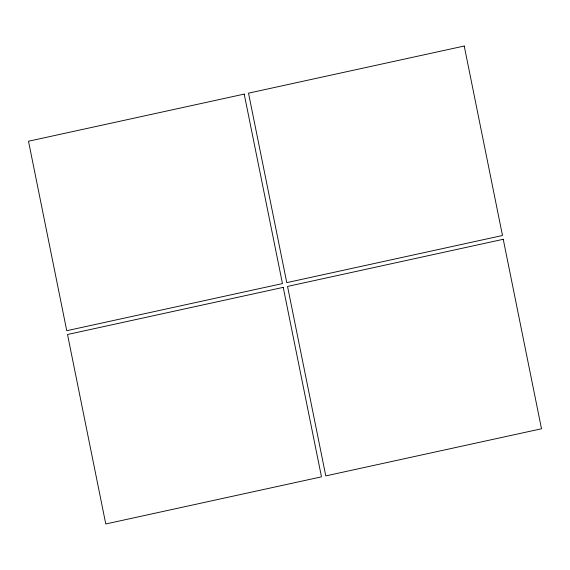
<?xml version="1.0" encoding="UTF-8"?>
<svg xmlns="http://www.w3.org/2000/svg" width="570" height="570" viewBox="0 0 570 570"><rect width="100%" height="100%" fill="white"/><g stroke="black" fill="none" stroke-linecap="round" stroke-linejoin="round"><path stroke-width="0.85" d="M244.209 94.1L28.5 141.232L66.754 330.707L282.464 283.575L244.209 94.1M464.229 46.027L248.52 93.159L286.774 282.635L502.484 235.503L464.229 46.027M283.226 287.365L67.517 334.497L105.771 523.972L321.48 476.841L283.226 287.365M503.246 239.293L287.536 286.425L325.791 475.9L541.5 428.768L503.246 239.293"/></g></svg>
